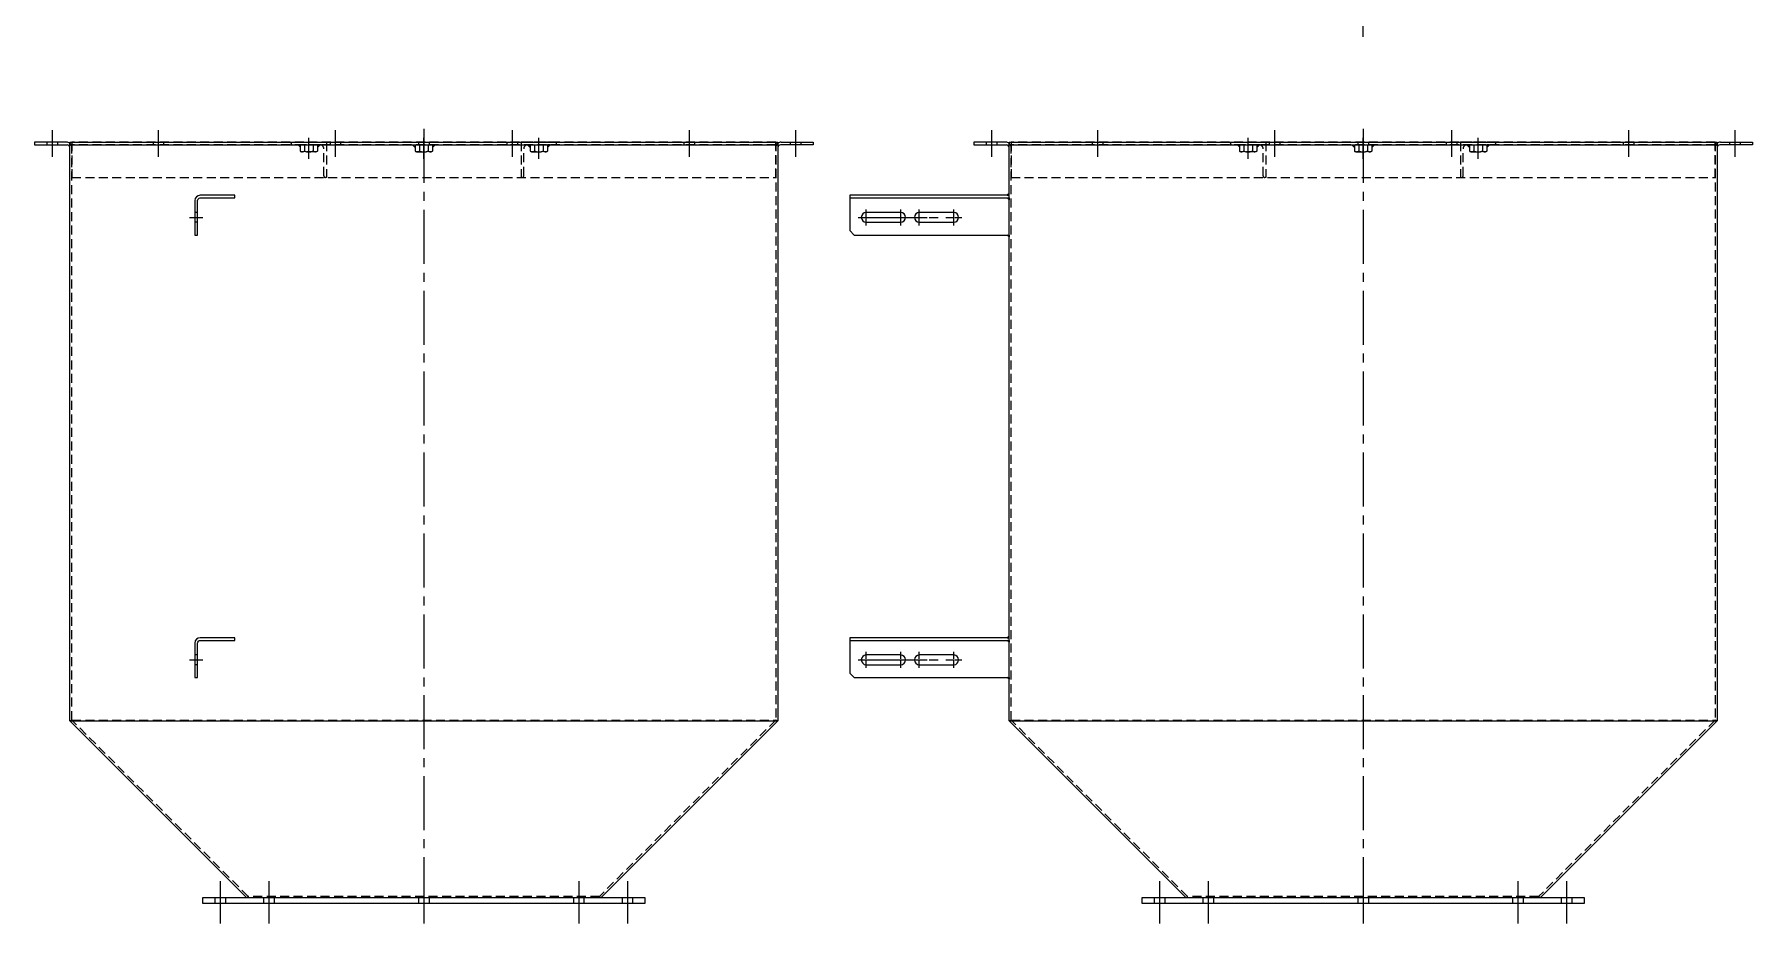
# Model space of a CAD drawing. Header units: millimetres. Extents: x 0 to 49006, y -7876 to 6995.
# Drawn here: x 10084 to 12029, y -6043 to -5038 of the extents above; entities that cross this region are included whole.
import ezdxf

# ---------------------------------------------------------------- set-up
doc = ezdxf.new("R2010")
doc.units = ezdxf.units.MM
doc.header["$LTSCALE"] = 3.2
doc.linetypes.add('CENTER2', pattern=[28.575, 19.05, -3.175, 3.175, -3.175])
doc.linetypes.add('HIDDEN2', pattern=[4.7625, 3.175, -1.5875])
for name, color, linetype, lineweight in [('01_外形線', 7, 'Continuous', 25), ('03_かくれ線', 6, 'HIDDEN2', 13), ('04_中心線', 1, 'CENTER2', 9)]:
    doc.layers.add(name, color=color, linetype=linetype, lineweight=lineweight)

# ---------------------------------------------------------------- blocks, each defined once
blk = doc.blocks.new('*U1598')
at = {"layer": '04_中心線', "color": 0, "linetype": 'CENTER2', "transparency": 16777216}
for p, q in [((-9, 0), (-1.1, 0)), ((0, 1.1), (0, 9)), ((1.1, 0), (9, 0)), ((0, -9), (0, -1.1))]:
    blk.add_line(p, q, dxfattribs=at)
at = {"layer": '04_中心線', "color": 0, "linetype": 'Continuous', "transparency": 16777216}
for p, q in [((-0.55, 0), (0.55, 0)), ((0, -0.55), (0, 0.55))]:
    blk.add_line(p, q, dxfattribs=at)
blk = doc.blocks.new('*U1592')
at = {"layer": '04_中心線', "color": 0, "linetype": 'CENTER2', "transparency": 16777216}
for p, q in [((-9, 0), (-1.1, 0)), ((0, 1.1), (0, 9)), ((1.1, 0), (9, 0)), ((0, -9), (0, -1.1))]:
    blk.add_line(p, q, dxfattribs=at)
at = {"layer": '04_中心線', "color": 0, "linetype": 'Continuous', "transparency": 16777216}
for p, q in [((-0.55, 0), (0.55, 0)), ((0, -0.55), (0, 0.55))]:
    blk.add_line(p, q, dxfattribs=at)
blk = doc.blocks.new('*U1594')
at = {"layer": '04_中心線', "color": 0, "linetype": 'CENTER2', "transparency": 16777216}
for p, q in [((-9, 0), (-1.1, 0)), ((0, 1.1), (0, 9)), ((1.1, 0), (9, 0)), ((0, -9), (0, -1.1))]:
    blk.add_line(p, q, dxfattribs=at)
at = {"layer": '04_中心線', "color": 0, "linetype": 'Continuous', "transparency": 16777216}
for p, q in [((-0.55, 0), (0.55, 0)), ((0, -0.55), (0, 0.55))]:
    blk.add_line(p, q, dxfattribs=at)
blk = doc.blocks.new('*U1593')
at = {"layer": '04_中心線', "color": 0, "linetype": 'CENTER2', "transparency": 16777216}
for p, q in [((-9, 0), (-1.1, 0)), ((0, 1.1), (0, 9)), ((1.1, 0), (9, 0)), ((0, -9), (0, -1.1))]:
    blk.add_line(p, q, dxfattribs=at)
at = {"layer": '04_中心線', "color": 0, "linetype": 'Continuous', "transparency": 16777216}
for p, q in [((-0.55, 0), (0.55, 0)), ((0, -0.55), (0, 0.55))]:
    blk.add_line(p, q, dxfattribs=at)
blk = doc.blocks.new('*U1599')
at = {"layer": '04_中心線', "color": 0, "linetype": 'CENTER2', "transparency": 16777216}
for p, q in [((-9, 0), (-1.1, 0)), ((0, 1.1), (0, 9)), ((1.1, 0), (9, 0)), ((0, -9), (0, -1.1))]:
    blk.add_line(p, q, dxfattribs=at)
at = {"layer": '04_中心線', "color": 0, "linetype": 'Continuous', "transparency": 16777216}
for p, q in [((-0.55, 0), (0.55, 0)), ((0, -0.55), (0, 0.55))]:
    blk.add_line(p, q, dxfattribs=at)
blk = doc.blocks.new('*U1595')
at = {"layer": '04_中心線', "color": 0, "linetype": 'CENTER2', "transparency": 16777216}
for p, q in [((-9, 0), (-1.1, 0)), ((0, 1.1), (0, 9)), ((1.1, 0), (9, 0)), ((0, -9), (0, -1.1))]:
    blk.add_line(p, q, dxfattribs=at)
at = {"layer": '04_中心線', "color": 0, "linetype": 'Continuous', "transparency": 16777216}
for p, q in [((-0.55, 0), (0.55, 0)), ((0, -0.55), (0, 0.55))]:
    blk.add_line(p, q, dxfattribs=at)
blk = doc.blocks.new('*U1597')
at = {"layer": '04_中心線', "color": 0, "linetype": 'CENTER2', "transparency": 16777216}
for p, q in [((-9, 0), (-1.1, 0)), ((0, 1.1), (0, 9)), ((1.1, 0), (9, 0)), ((0, -9), (0, -1.1))]:
    blk.add_line(p, q, dxfattribs=at)
at = {"layer": '04_中心線', "color": 0, "linetype": 'Continuous', "transparency": 16777216}
for p, q in [((-0.55, 0), (0.55, 0)), ((0, -0.55), (0, 0.55))]:
    blk.add_line(p, q, dxfattribs=at)
blk = doc.blocks.new('*U1596')
at = {"layer": '04_中心線', "color": 0, "linetype": 'CENTER2', "transparency": 16777216}
for p, q in [((-9, 0), (-1.1, 0)), ((0, 1.1), (0, 9)), ((1.1, 0), (9, 0)), ((0, -9), (0, -1.1))]:
    blk.add_line(p, q, dxfattribs=at)
at = {"layer": '04_中心線', "color": 0, "linetype": 'Continuous', "transparency": 16777216}
for p, q in [((-0.55, 0), (0.55, 0)), ((0, -0.55), (0, 0.55))]:
    blk.add_line(p, q, dxfattribs=at)
blk = doc.blocks.new('*U1616')
at = {"layer": '04_中心線', "color": 0, "linetype": 'CENTER2', "transparency": 16777216}
for p, q in [((0, 88), (0, 443.5)), ((-443.5, 0), (-88, 0)), ((88, 0), (443.5, 0)), ((0, -443.5), (0, -88))]:
    blk.add_line(p, q, dxfattribs=at)
at = {"layer": '04_中心線', "color": 0, "linetype": 'Continuous', "transparency": 16777216}
for p, q in [((0, -44), (0, 44)), ((-44, 0), (44, 0))]:
    blk.add_line(p, q, dxfattribs=at)

msp = doc.modelspace()

# ---------------------------------------------------------------- hatches: boundary and pattern name
h = msp.add_hatch(color=3)
h.dxf.hatch_style = 1
h.paths.add_polyline_path([(11185.36, -5219.731), (11185.36, -5217.731), (11183.36, -5219.731)])
h.paths.add_polyline_path([(11185.36, -5222.731), (11183.36, -5222.731), (11185.36, -5224.731)])
h.paths.add_polyline_path([(11185.36, -5264.731), (11183.36, -5264.731), (11185.36, -5266.731)])
h = msp.add_hatch(color=3)
h.dxf.hatch_style = 1
h.paths.add_polyline_path([(11183.36, -5719.731), (11185.36, -5719.731), (11185.36, -5717.731)])
h.paths.add_polyline_path([(11185.36, -5724.731), (11185.36, -5722.731), (11183.36, -5722.731)])
h.paths.add_polyline_path([(11185.36, -5764.731), (11183.36, -5764.731), (11185.36, -5766.731)])
at = {"layer": '03_かくれ線'}
h = msp.add_hatch(color=256, dxfattribs=at)
h.dxf.hatch_style = 1
h.paths.add_polyline_path([(10384.183, -5162.731), (10381.498, -5162.731, 0.01693831), (10381.193, -5162.741), (10384.183, -5165.731)])
h = msp.add_hatch(color=256, dxfattribs=at)
h.dxf.hatch_style = 1
h.paths.add_polyline_path([(10403.813, -5162.731), (10403.813, -5165.731), (10406.802, -5162.741, 0.01693831), (10406.498, -5162.731)])
h = msp.add_hatch(color=256, dxfattribs=at)
h.dxf.hatch_style = 1
h.paths.add_polyline_path([(10514.183, -5165.731), (10514.183, -5162.731), (10511.183, -5162.731)])
h.paths.add_polyline_path([(10533.813, -5165.731), (10536.813, -5162.731), (10533.813, -5162.731)])
h = msp.add_hatch(color=256, dxfattribs=at)
h.dxf.hatch_style = 1
h.paths.add_polyline_path([(10641.498, -5162.731, 0.01693831), (10641.193, -5162.741), (10644.183, -5165.731), (10644.183, -5162.731)])
h = msp.add_hatch(color=256, dxfattribs=at)
h.dxf.hatch_style = 1
h.paths.add_polyline_path([(10663.813, -5162.731), (10666.498, -5162.731, -0.01693831), (10666.802, -5162.741), (10663.813, -5165.731)])
h = msp.add_hatch(color=256, dxfattribs=at)
h.dxf.hatch_style = 1
h.paths.add_polyline_path([(11445.545, -5162.731), (11442.86, -5162.731, 0.01693831), (11442.555, -5162.741), (11445.545, -5165.731)])
h = msp.add_hatch(color=256, dxfattribs=at)
h.dxf.hatch_style = 1
h.paths.add_polyline_path([(11465.175, -5162.731), (11465.175, -5165.731), (11468.165, -5162.741, 0.01693831), (11467.86, -5162.731)])
h = msp.add_hatch(color=256, dxfattribs=at)
h.dxf.hatch_style = 1
h.paths.add_polyline_path([(11575.545, -5165.731), (11575.545, -5162.731), (11572.545, -5162.731)])
h.paths.add_polyline_path([(11595.175, -5165.731), (11598.175, -5162.731), (11595.175, -5162.731)])
h = msp.add_hatch(color=256, dxfattribs=at)
h.dxf.hatch_style = 1
h.paths.add_polyline_path([(11702.86, -5162.731, 0.01693831), (11702.555, -5162.741), (11705.545, -5165.731), (11705.545, -5162.731)])
h = msp.add_hatch(color=256, dxfattribs=at)
h.dxf.hatch_style = 1
h.paths.add_polyline_path([(11725.175, -5162.731), (11727.86, -5162.731, -0.01693831), (11728.165, -5162.741), (11725.175, -5165.731)])

# ---------------------------------------------------------------- linework, layer by layer
for p, q in [((10123.998, -5159.731), (10923.998, -5159.731)), ((10123.998, -5162.731), (10923.998, -5162.731)), ((11185.36, -5159.731), (11985.36, -5159.731)), ((11185.36, -5162.731), (11985.36, -5162.731))]:
    msp.add_line(p, q)
for points in [[(10723.998, -6013.731), (10323.998, -6013.731), (10123.998, -5813.731), (10123.998, -5159.731), (10923.998, -5159.731), (10923.998, -5813.731), (10723.998, -6013.731)], [(11785.36, -6013.731), (11385.36, -6013.731), (11185.36, -5813.731), (11185.36, -5159.731), (11985.36, -5159.731), (11985.36, -5813.731), (11785.36, -6013.731)], [(11183.36, -5219.731), (11185.36, -5219.731), (11185.36, -5217.731), (11183.36, -5219.731)], [(11183.36, -5222.731), (11185.36, -5222.731), (11185.36, -5224.731), (11183.36, -5222.731)], [(11183.36, -5264.731), (11185.36, -5264.731), (11185.36, -5266.731), (11183.36, -5264.731)], [(11183.36, -5719.731), (11185.36, -5719.731), (11185.36, -5717.731), (11183.36, -5719.731)], [(11183.36, -5722.731), (11185.36, -5722.731), (11185.36, -5724.731), (11183.36, -5722.731)], [(11183.36, -5764.731), (11185.36, -5764.731), (11185.36, -5766.731), (11183.36, -5764.731)]]:
    msp.add_lwpolyline(points)
for points in [[(10265.348, -5225.731), (10265.348, -5264.731), (10268.348, -5264.731), (10268.348, -5225.731, -0.41421356), (10271.348, -5222.731), (10310.348, -5222.731), (10310.348, -5219.731), (10271.348, -5219.731, 0.41421356)], [(11023.86, -5250.231), (11062.86, -5250.231, 1), (11062.86, -5239.231), (11023.86, -5239.231, 1)], [(11083.86, -5250.231), (11122.86, -5250.231, 1), (11122.86, -5239.231), (11083.86, -5239.231, 1)], [(10265.348, -5725.731), (10265.348, -5764.731), (10268.348, -5764.731), (10268.348, -5725.731, -0.41421356), (10271.348, -5722.731), (10310.348, -5722.731), (10310.348, -5719.731), (10271.348, -5719.731, 0.41421356)], [(11023.86, -5750.231), (11062.86, -5750.231, 1), (11062.86, -5739.231), (11023.86, -5739.231, 1)], [(11083.86, -5750.231), (11122.86, -5750.231, 1), (11122.86, -5739.231), (11083.86, -5739.231, 1)]]:
    msp.add_lwpolyline(points, format="xyb", close=True)
at = {"layer": '01_外形線'}
for p, q in [((10120.298, -5159.731), (10083.998, -5159.731)), ((10083.998, -5159.731), (10083.998, -5162.731)), ((10083.998, -5162.731), (10120.998, -5162.731)), ((10923.998, -5165.731), (10923.998, -5165.731)), ((10963.998, -5162.731), (10926.998, -5162.731)), ((10927.698, -5159.731), (10963.998, -5159.731)), ((10963.998, -5159.731), (10963.998, -5162.731)), ((11181.66, -5159.731), (11145.36, -5159.731)), ((11145.36, -5159.731), (11145.36, -5162.731)), ((11145.36, -5162.731), (11182.36, -5162.731)), ((11985.36, -5165.731), (11985.36, -5165.731)), ((12025.36, -5162.731), (11988.36, -5162.731)), ((11989.06, -5159.731), (12025.36, -5159.731)), ((12025.36, -5159.731), (12025.36, -5162.731)), ((11005.36, -5222.731), (11185.36, -5222.731)), ((11005.36, -5722.731), (11185.36, -5722.731)), ((10123.998, -5813.731), (10923.998, -5813.731)), ((11185.36, -5813.731), (11985.36, -5813.731))]:
    msp.add_line(p, q, dxfattribs=at)
for points in [[(11185.36, -5219.731), (11005.36, -5219.731), (11005.36, -5259.731), (11010.36, -5264.731), (11185.36, -5264.731), (11185.36, -5222.731)], [(11185.36, -5719.731), (11005.36, -5719.731), (11005.36, -5759.731), (11010.36, -5764.731), (11185.36, -5764.731), (11185.36, -5722.731)]]:
    msp.add_lwpolyline(points, dxfattribs=at)
for points in [[(10273.998, -6019.731), (10773.998, -6019.731), (10773.998, -6013.731), (10273.998, -6013.731)], [(11335.36, -6019.731), (11835.36, -6019.731), (11835.36, -6013.731), (11335.36, -6013.731)]]:
    msp.add_lwpolyline(points, close=True, dxfattribs=at)
for centre, radius, start, end in [((10120.298, -5165.731), 6, 51.926877, 90), ((10120.998, -5165.731), 3, 360, 90), ((10927.698, -5165.731), 6, 90, 128.073123), ((10926.998, -5165.731), 3, 90, 180), ((11181.66, -5165.731), 6, 51.926877, 90), ((11182.36, -5165.731), 3, 360, 90), ((11989.06, -5165.731), 6, 90, 128.073123), ((11988.36, -5165.731), 3, 90, 180)]:
    msp.add_arc(centre, radius, start, end, dxfattribs=at)
at = {"layer": '03_かくれ線'}
for p, q in [((10097.998, -5159.731), (10097.998, -5162.731)), ((10109.998, -5159.731), (10109.998, -5162.731)), ((10921.698, -5162.731), (10126.298, -5162.731)), ((10217.998, -5159.731), (10217.998, -5162.731)), ((10229.998, -5159.731), (10229.998, -5162.731)), ((10417.998, -5159.731), (10417.998, -5162.731)), ((10429.998, -5159.731), (10429.998, -5162.731)), ((10517.998, -5159.731), (10517.998, -5162.731)), ((10529.998, -5159.731), (10529.998, -5162.731)), ((10617.998, -5159.731), (10617.998, -5162.731)), ((10629.998, -5159.731), (10629.998, -5162.731)), ((10817.998, -5159.731), (10817.998, -5162.731)), ((10829.998, -5159.731), (10829.998, -5162.731)), ((10937.998, -5159.731), (10937.998, -5162.731)), ((10949.998, -5159.731), (10949.998, -5162.731)), ((11159.36, -5159.731), (11159.36, -5162.731)), ((11171.36, -5159.731), (11171.36, -5162.731)), ((11983.06, -5162.731), (11187.66, -5162.731)), ((11279.36, -5159.731), (11279.36, -5162.731)), ((11291.36, -5159.731), (11291.36, -5162.731)), ((11479.36, -5159.731), (11479.36, -5162.731)), ((11491.36, -5159.731), (11491.36, -5162.731)), ((11579.36, -5159.731), (11579.36, -5162.731)), ((11591.36, -5159.731), (11591.36, -5162.731)), ((11679.36, -5159.731), (11679.36, -5162.731)), ((11691.36, -5159.731), (11691.36, -5162.731)), ((11879.36, -5159.731), (11879.36, -5162.731)), ((11891.36, -5159.731), (11891.36, -5162.731)), ((11999.36, -5159.731), (11999.36, -5162.731)), ((12011.36, -5159.731), (12011.36, -5162.731)), ((10268.348, -5239.231), (10265.348, -5239.231)), ((10268.348, -5250.231), (10265.348, -5250.231)), ((10268.348, -5739.231), (10265.348, -5739.231)), ((10268.348, -5750.231), (10265.348, -5750.231)), ((10123.998, -5813.731), (10126.298, -5812.778)), ((10126.298, -5812.778), (10921.698, -5812.778)), ((10923.998, -5813.731), (10921.698, -5812.778)), ((11185.36, -5813.731), (11187.66, -5812.778)), ((11187.66, -5812.778), (11983.06, -5812.778)), ((11985.36, -5813.731), (11983.06, -5812.778)), ((10287.998, -6013.731), (10287.998, -6019.731)), ((10299.998, -6013.731), (10299.998, -6019.731)), ((10323.998, -6013.731), (10325.624, -6012.105)), ((10342.998, -6013.731), (10342.998, -6019.731)), ((10354.998, -6013.731), (10354.998, -6019.731)), ((10517.998, -6013.731), (10517.998, -6019.731)), ((10529.998, -6013.731), (10529.998, -6019.731)), ((10692.998, -6013.731), (10692.998, -6019.731)), ((10704.998, -6013.731), (10704.998, -6019.731)), ((10723.998, -6013.731), (10722.371, -6012.105)), ((10747.998, -6013.731), (10747.998, -6019.731)), ((10759.998, -6013.731), (10759.998, -6019.731)), ((11349.36, -6013.731), (11349.36, -6019.731)), ((11361.36, -6013.731), (11361.36, -6019.731)), ((11385.36, -6013.731), (11386.986, -6012.105)), ((11404.36, -6013.731), (11404.36, -6019.731)), ((11416.36, -6013.731), (11416.36, -6019.731)), ((11579.36, -6013.731), (11579.36, -6019.731)), ((11591.36, -6013.731), (11591.36, -6019.731)), ((11754.36, -6013.731), (11754.36, -6019.731)), ((11766.36, -6013.731), (11766.36, -6019.731)), ((11785.36, -6013.731), (11783.734, -6012.105)), ((11809.36, -6013.731), (11809.36, -6019.731)), ((11821.36, -6013.731), (11821.36, -6019.731))]:
    msp.add_line(p, q, dxfattribs=at)
for points in [[(10921.698, -5159.731), (10921.698, -5812.778), (10722.371, -6012.105), (10325.624, -6012.105), (10126.298, -5812.778), (10126.298, -5159.731)], [(10403.813, -5162.731), (10384.183, -5162.731)], [(10384.183, -5162.731), (10384.183, -5169.828)], [(10384.183, -5169.828), (10385.748, -5170.731)], [(10402.248, -5170.731), (10385.748, -5170.731)], [(10389.09, -5162.731), (10389.09, -5169.828)], [(10398.905, -5162.731), (10398.905, -5169.828)], [(10403.813, -5169.828), (10402.248, -5170.731)], [(10403.813, -5162.731), (10403.813, -5169.828)], [(10403.813, -5162.731), (10403.813, -5165.731), (10406.813, -5162.731), (10403.813, -5162.731)], [(10514.183, -5162.731), (10514.183, -5165.731), (10511.183, -5162.731), (10514.183, -5162.731)], [(10514.183, -5162.731), (10533.813, -5162.731)], [(10514.183, -5162.731), (10514.183, -5169.828)], [(10514.183, -5169.828), (10515.748, -5170.731)], [(10515.748, -5170.731), (10532.248, -5170.731)], [(10519.09, -5162.731), (10519.09, -5169.828)], [(10528.905, -5162.731), (10528.905, -5169.828)], [(10533.813, -5169.828), (10532.248, -5170.731)], [(10533.813, -5162.731), (10533.813, -5169.828)], [(10533.813, -5162.731), (10533.813, -5165.731), (10536.813, -5162.731), (10533.813, -5162.731)], [(10644.183, -5162.731), (10644.183, -5165.731), (10641.183, -5162.731), (10644.183, -5162.731)], [(10644.183, -5162.731), (10663.813, -5162.731)], [(10644.183, -5162.731), (10644.183, -5169.828)], [(10644.183, -5169.828), (10645.748, -5170.731)], [(10645.748, -5170.731), (10662.248, -5170.731)], [(10649.09, -5162.731), (10649.09, -5169.828)], [(10658.905, -5162.731), (10658.905, -5169.828)], [(10663.813, -5169.828), (10662.248, -5170.731)], [(10663.813, -5162.731), (10663.813, -5169.828)], [(10663.813, -5162.731), (10663.813, -5165.731), (10666.813, -5162.731), (10663.813, -5162.731)], [(11983.06, -5159.731), (11983.06, -5812.778), (11783.734, -6012.105), (11386.986, -6012.105), (11187.66, -5812.778), (11187.66, -5159.731)], [(11465.175, -5162.731), (11445.545, -5162.731)], [(11445.545, -5162.731), (11445.545, -5169.828)], [(11445.545, -5169.828), (11447.11, -5170.731)], [(11463.61, -5170.731), (11447.11, -5170.731)], [(11450.453, -5162.731), (11450.453, -5169.828)], [(11460.268, -5162.731), (11460.268, -5169.828)], [(11465.175, -5169.828), (11463.61, -5170.731)], [(11465.175, -5162.731), (11465.175, -5169.828)], [(11465.175, -5162.731), (11465.175, -5165.731), (11468.175, -5162.731), (11465.175, -5162.731)], [(11575.545, -5162.731), (11575.545, -5165.731), (11572.545, -5162.731), (11575.545, -5162.731)], [(11575.545, -5162.731), (11595.175, -5162.731)], [(11575.545, -5162.731), (11575.545, -5169.828)], [(11575.545, -5169.828), (11577.11, -5170.731)], [(11577.11, -5170.731), (11593.61, -5170.731)], [(11580.453, -5162.731), (11580.453, -5169.828)], [(11590.268, -5162.731), (11590.268, -5169.828)], [(11595.175, -5169.828), (11593.61, -5170.731)], [(11595.175, -5162.731), (11595.175, -5169.828)], [(11595.175, -5162.731), (11595.175, -5165.731), (11598.175, -5162.731), (11595.175, -5162.731)], [(11705.545, -5162.731), (11705.545, -5165.731), (11702.545, -5162.731), (11705.545, -5162.731)], [(11705.545, -5162.731), (11725.175, -5162.731)], [(11705.545, -5162.731), (11705.545, -5169.828)], [(11705.545, -5169.828), (11707.11, -5170.731)], [(11707.11, -5170.731), (11723.61, -5170.731)], [(11710.453, -5162.731), (11710.453, -5169.828)], [(11720.268, -5162.731), (11720.268, -5169.828)], [(11725.175, -5169.828), (11723.61, -5170.731)], [(11725.175, -5162.731), (11725.175, -5169.828)], [(11725.175, -5162.731), (11725.175, -5165.731), (11728.175, -5162.731), (11725.175, -5162.731)]]:
    msp.add_lwpolyline(points, dxfattribs=at)
for points in [[(10126.298, -5199.731), (10921.698, -5199.731), (10921.698, -5159.731), (10126.298, -5159.731)], [(11187.66, -5199.731), (11983.06, -5199.731), (11983.06, -5159.731), (11187.66, -5159.731)]]:
    msp.add_lwpolyline(points, close=True, dxfattribs=at)
for points in [[(10413.998, -5199.731), (10412.998, -5199.731, -0.41421356), (10410.998, -5197.731), (10410.998, -5167.231, 0.41421356), (10406.498, -5162.731), (10375.998, -5162.731, -0.41421356), (10373.998, -5160.731), (10373.998, -5159.731), (10413.998, -5159.731)], [(10633.998, -5199.731), (10634.998, -5199.731, 0.41421356), (10636.998, -5197.731), (10636.998, -5167.231, -0.41421356), (10641.498, -5162.731), (10671.998, -5162.731, 0.41421356), (10673.998, -5160.731), (10673.998, -5159.731), (10633.998, -5159.731)], [(11475.36, -5199.731), (11474.36, -5199.731, -0.41421356), (11472.36, -5197.731), (11472.36, -5167.231, 0.41421356), (11467.86, -5162.731), (11437.36, -5162.731, -0.41421356), (11435.36, -5160.731), (11435.36, -5159.731), (11475.36, -5159.731)], [(11695.36, -5199.731), (11696.36, -5199.731, 0.41421356), (11698.36, -5197.731), (11698.36, -5167.231, -0.41421356), (11702.86, -5162.731), (11733.36, -5162.731, 0.41421356), (11735.36, -5160.731), (11735.36, -5159.731), (11695.36, -5159.731)]]:
    msp.add_lwpolyline(points, format="xyb", close=True, dxfattribs=at)
for points in [[(10389.09, -5169.828, -0.26794911), (10384.183, -5169.828)], [(10398.905, -5169.828, -0.18411176), (10389.09, -5169.828)], [(10403.813, -5169.828, -0.26794911), (10398.905, -5169.828)], [(10514.183, -5169.828, 0.26794911), (10519.09, -5169.828)], [(10519.09, -5169.828, 0.18411176), (10528.905, -5169.828)], [(10528.905, -5169.828, 0.26794911), (10533.813, -5169.828)], [(10644.183, -5169.828, 0.26794911), (10649.09, -5169.828)], [(10649.09, -5169.828, 0.18411176), (10658.905, -5169.828)], [(10658.905, -5169.828, 0.26794911), (10663.813, -5169.828)], [(11450.453, -5169.828, -0.26794911), (11445.545, -5169.828)], [(11460.268, -5169.828, -0.18411176), (11450.453, -5169.828)], [(11465.175, -5169.828, -0.26794911), (11460.268, -5169.828)], [(11575.545, -5169.828, 0.26794911), (11580.453, -5169.828)], [(11580.453, -5169.828, 0.18411176), (11590.268, -5169.828)], [(11590.268, -5169.828, 0.26794911), (11595.175, -5169.828)], [(11705.545, -5169.828, 0.26794911), (11710.453, -5169.828)], [(11710.453, -5169.828, 0.18411176), (11720.268, -5169.828)], [(11720.268, -5169.828, 0.26794911), (11725.175, -5169.828)]]:
    msp.add_lwpolyline(points, format="xyb", dxfattribs=at)
for centre, start, end in [((10120.298, -5165.731), 360, 51.926877), ((10927.698, -5165.731), 128.073123, 180), ((11181.66, -5165.731), 360, 51.926877), ((11989.06, -5165.731), 128.073123, 180)]:
    msp.add_arc(centre, 6, start, end, dxfattribs=at)
at = {"layer": '04_中心線'}
for p, q in [((10103.998, -5146.231), (10103.998, -5176.231)), ((10223.998, -5146.231), (10223.998, -5176.231)), ((10423.998, -5146.231), (10423.998, -5176.231)), ((10523.998, -5144.731), (10523.998, -6028.731)), ((10623.998, -5146.231), (10623.998, -5176.231)), ((10823.998, -5146.231), (10823.998, -5176.231)), ((10943.998, -5146.231), (10943.998, -5176.231)), ((11165.36, -5146.231), (11165.36, -5176.231)), ((11285.36, -5146.231), (11285.36, -5176.231)), ((11485.36, -5146.231), (11485.36, -5176.231)), ((11585.36, -5144.731), (11585.36, -6028.731)), ((11685.36, -5146.231), (11685.36, -5176.231)), ((11885.36, -5146.231), (11885.36, -5176.231)), ((12005.36, -5146.231), (12005.36, -5176.231)), ((10259.348, -5244.731), (10274.348, -5244.731)), ((11023.86, -5244.731), (11122.86, -5244.731)), ((10259.348, -5744.731), (10274.348, -5744.731)), ((11023.86, -5744.731), (11122.86, -5744.731)), ((10293.998, -5994.731), (10293.998, -6042.731)), ((10348.998, -5994.731), (10348.998, -6042.731)), ((10523.998, -5994.731), (10523.998, -6042.731)), ((10698.998, -5994.731), (10698.998, -6042.731)), ((10753.998, -5994.731), (10753.998, -6042.731)), ((11355.36, -5994.731), (11355.36, -6042.731)), ((11410.36, -5994.731), (11410.36, -6042.731)), ((11585.36, -5994.731), (11585.36, -6042.731)), ((11760.36, -5994.731), (11760.36, -6042.731)), ((11815.36, -5994.731), (11815.36, -6042.731))]:
    msp.add_line(p, q, dxfattribs=at)
for points in [[(10393.998, -5178.731), (10393.998, -5154.731)], [(10523.998, -5178.731), (10523.998, -5154.731)], [(10653.998, -5178.731), (10653.998, -5154.731)], [(11455.36, -5178.731), (11455.36, -5154.731)], [(11585.36, -5178.731), (11585.36, -5154.731)], [(11715.36, -5178.731), (11715.36, -5154.731)]]:
    msp.add_lwpolyline(points, dxfattribs=at)

# ---------------------------------------------------------------- block references
at = {"layer": '04_中心線', "linetype": 'CENTER2'}
for name, p in [('*U1616', (11585.36, -4597.246)), ('*U1593', (11023.86, -5244.731)), ('*U1594', (11062.86, -5244.731)), ('*U1592', (11083.86, -5244.731)), ('*U1598', (11122.86, -5244.731)), ('*U1596', (11023.86, -5744.731)), ('*U1597', (11062.86, -5744.731)), ('*U1595', (11083.86, -5744.731)), ('*U1599', (11122.86, -5744.731))]:
    msp.add_blockref(name, p, dxfattribs=at)

doc.saveas('drawing.dxf')
